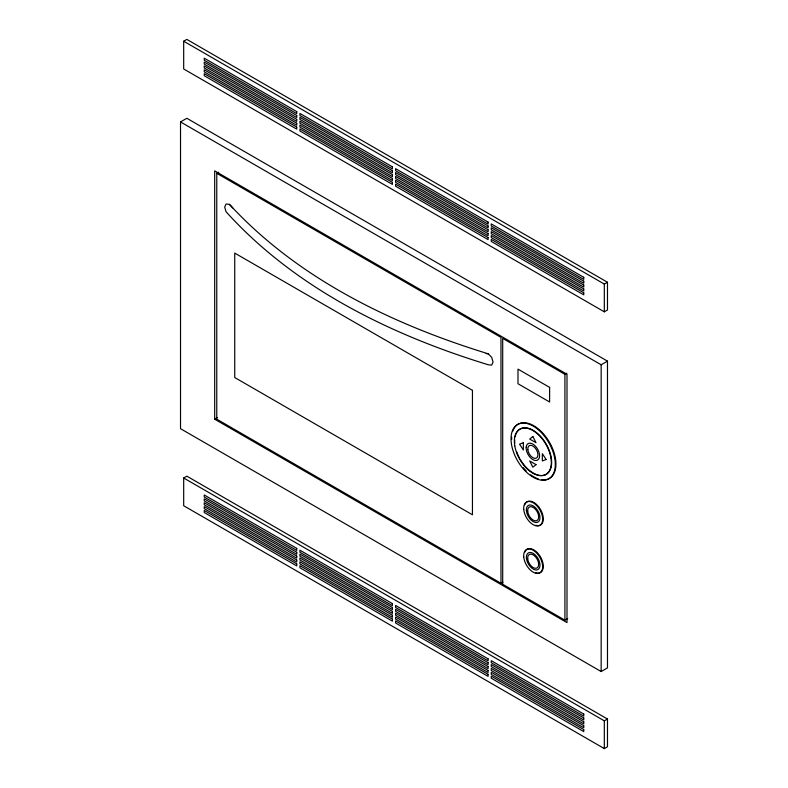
<?xml version="1.0" encoding="UTF-8"?>
<svg xmlns="http://www.w3.org/2000/svg" width="788" height="788" viewBox="0 0 788 788"><rect width="100%" height="100%" fill="white"/><g stroke="black" fill="none" stroke-linecap="round" stroke-linejoin="round"><path stroke-width="1.18" d="M183.683 41.222L186.845 39.4L607.479 282.252L607.479 309.999L604.317 311.831L183.683 68.98L183.683 41.222L604.317 284.074L607.479 282.252M180.521 121.933L186.845 118.279L607.479 361.131L607.479 667.889L601.155 671.543L180.521 428.692L180.521 121.933L601.155 364.785L607.479 361.131M502.882 582.174L500.981 583.268L216.769 419.177L216.769 173.311L218.67 172.217M214.681 419.196L566.996 622.609L566.996 374.28L214.681 170.868L214.681 419.196L217.33 417.67M183.683 478.001L186.845 476.169L607.479 719.02L607.479 746.778L604.317 748.6L183.683 505.748L183.683 478.001L604.317 720.843L607.479 719.02M567.754 618.531L564.907 620.166L502.695 584.253L502.695 338.387L564.907 374.3L566.799 373.207M229.426 204.348L226.067 204.013L224.678 207.086L226.067 211.765C295.234 288.319 390.986 334.979 488.333 364.785L491.692 365.12L493.081 362.047L491.692 357.378L488.333 353.832C392.552 324.429 298.219 278.972 229.426 204.348L232.775 207.894M486.097 353.615L488.333 353.832M216.769 173.311L500.981 337.402L500.981 583.268M604.317 284.074L604.317 311.831M604.317 720.843L604.317 748.6M601.155 364.785L601.155 671.543M564.907 374.3L564.907 620.166M524.778 504.783A13.416 7.742 60 0 1 540.854 510.112A13.416 7.742 60 0 1 535.771 525.232M517.667 431.085A26.132 15.09 60 0 1 546.902 445.309A26.132 15.09 60 0 1 541.563 475.519M540.47 475.479A26.132 15.09 60 0 1 519.981 459M519.43 458.005A26.132 15.09 60 0 1 516.701 451.839M514.791 443.28A26.132 15.09 60 0 1 514.712 439.891M515.096 436.779A26.132 15.09 60 0 1 517.046 431.923M524.778 552.26A13.416 7.742 60 0 1 540.854 557.589A13.416 7.742 60 0 1 535.771 572.709M512.742 431.243A31.313 18.075 60 0 1 549.039 441.546A31.313 18.075 60 0 1 541.74 479.744M538.401 478.956A31.313 18.075 60 0 1 530.728 474.829M526.187 470.899A31.313 18.075 60 0 1 523.163 467.57M511.678 439.409A31.313 18.075 60 0 1 511.688 437.192M532.855 436.503L529.694 439.064L536.017 442.708L532.855 436.503M536.017 464.624L532.855 467.176L529.694 460.97L536.017 464.624M523.36 442.708L519.568 444.176L523.36 450.017L523.36 442.708M546.133 459.512L542.341 460.97L542.341 453.671L546.133 459.512M296.751 111.62L204.24 58.204L204.24 60.252L296.751 113.659L296.751 111.62M392.414 166.849L299.913 113.442L299.913 115.491L392.414 168.898L392.414 166.849M488.087 222.088L395.586 168.671L395.586 170.72L488.087 224.127L488.087 222.088M583.76 277.317L491.249 223.91L491.249 225.959L583.76 279.366L583.76 277.317M296.751 115.491L204.24 62.075L204.24 64.123L296.751 117.53L296.751 115.491M392.414 170.72L299.913 117.313L299.913 119.362L392.414 172.769L392.414 170.72M488.087 225.959L395.586 172.542L395.586 174.591L488.087 227.998L488.087 225.959M583.76 281.188L491.249 227.781L491.249 229.83L583.76 283.237L583.76 281.188M296.751 119.362L204.24 65.946L204.24 67.995L296.751 121.401L296.751 119.362M392.414 174.591L299.913 121.185L299.913 123.233L392.414 176.64L392.414 174.591M488.087 229.83L395.586 176.413L395.586 178.462L488.087 231.869L488.087 229.83M583.76 285.059L491.249 231.652L491.249 233.701L583.76 287.108L583.76 285.059M296.751 123.233L204.24 69.817L204.24 71.866L296.751 125.272L296.751 123.233M392.414 178.462L299.913 125.056L299.913 127.104L392.414 180.511L392.414 178.462M488.087 233.701L395.586 180.285L395.586 182.333L488.087 235.74L488.087 233.701M583.76 288.93L491.249 235.523L491.249 237.572L583.76 290.979L583.76 288.93M296.751 127.104L204.24 73.688L204.24 75.737L296.751 129.143L296.751 127.104M392.414 182.333L299.913 128.927L299.913 130.975L392.414 184.382L392.414 182.333M488.087 237.572L395.586 184.156L395.586 186.204L488.087 239.611L488.087 237.572M583.76 292.801L491.249 239.394L491.249 241.443L583.76 294.85L583.76 292.801M549.61 387.381L517.992 369.129L517.992 383.736L549.61 401.988L549.61 387.381M472.445 390.326L234.735 253.086L234.735 377.541L472.445 514.781L472.445 390.326M296.751 548.389L204.24 494.982L204.24 497.021L296.751 550.428L296.751 548.389M392.414 603.618L299.913 550.211L299.913 552.26L392.414 605.667L392.414 603.618M488.087 658.857L395.586 605.45L395.586 607.489L488.087 660.896L488.087 658.857M583.76 714.086L491.249 660.679L491.249 662.728L583.76 716.134L583.76 714.086M296.751 552.26L204.24 498.853L204.24 500.892L296.751 554.299L296.751 552.26M392.414 607.489L299.913 554.082L299.913 556.131L392.414 609.538L392.414 607.489M488.087 662.728L395.586 609.321L395.586 611.36L488.087 664.767L488.087 662.728M583.76 717.957L491.249 664.55L491.249 666.599L583.76 720.005L583.76 717.957M296.751 556.131L204.24 502.724L204.24 504.763L296.751 558.17L296.751 556.131M392.414 611.36L299.913 557.953L299.913 560.002L392.414 613.409L392.414 611.36M488.087 666.599L395.586 613.192L395.586 615.231L488.087 668.638L488.087 666.599M583.76 721.828L491.249 668.421L491.249 670.47L583.76 723.876L583.76 721.828M296.751 560.002L204.24 506.595L204.24 508.634L296.751 562.041L296.751 560.002M392.414 615.231L299.913 561.824L299.913 563.873L392.414 617.28L392.414 615.231M488.087 670.47L395.586 617.063L395.586 619.102L488.087 672.509L488.087 670.47M583.76 725.699L491.249 672.292L491.249 674.341L583.76 727.748L583.76 725.699M296.751 563.873L204.24 510.466L204.24 512.505L296.751 565.912L296.751 563.873M392.414 619.102L299.913 565.695L299.913 567.744L392.414 621.151L392.414 619.102M488.087 674.341L395.586 620.934L395.586 622.973L488.087 676.38L488.087 674.341M583.76 729.57L491.249 676.163L491.249 678.212L583.76 731.619L583.76 729.57M523.734 509.442A13.416 7.742 60 0 0 538.746 525.823A13.416 7.742 60 0 0 537.032 505.965A13.416 7.742 60 0 0 523.734 509.442M514.771 445.841A26.132 15.09 60 0 0 545.217 474.839A26.132 15.09 60 0 0 538.559 434.848A26.132 15.09 60 0 0 514.771 445.841M526.414 510.663A9.604 5.546 60 0 0 537.16 522.395A9.604 5.546 60 0 0 535.929 508.171A9.604 5.546 60 0 0 526.414 510.663M523.734 556.919A13.416 7.742 60 0 0 538.746 573.3A13.416 7.742 60 0 0 537.032 553.432A13.416 7.742 60 0 0 523.734 556.919M526.414 558.14A9.604 5.546 60 0 0 537.16 569.862A9.604 5.546 60 0 0 535.929 555.648A9.604 5.546 60 0 0 526.414 558.14M527.704 558.722A7.772 4.492 60 0 0 536.401 568.217A7.772 4.492 60 0 0 535.407 556.712A7.772 4.492 60 0 0 527.704 558.722M527.704 511.245A7.772 4.492 60 0 0 536.401 520.74A7.772 4.492 60 0 0 535.407 509.235A7.772 4.492 60 0 0 527.704 511.245M511.51 444.471A31.313 18.075 60 0 0 547.985 479.212A31.313 18.075 60 0 0 540.007 431.292A31.313 18.075 60 0 0 511.51 444.471M527.822 449.544A7.161 4.127 60 0 0 535.83 458.291A7.161 4.127 60 0 0 534.914 447.692A7.161 4.127 60 0 0 527.822 449.544M526.167 447.17A9.505 5.486 60 0 0 535.584 460.517A9.505 5.486 60 0 0 536.805 447.84A9.505 5.486 60 0 0 526.167 447.17"/></g></svg>
